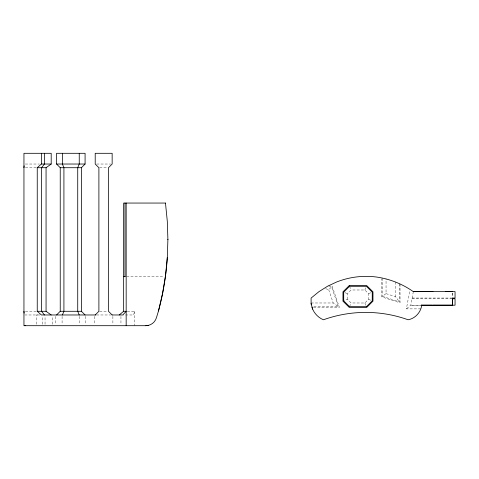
<?xml version="1.0" encoding="UTF-8"?>
<svg xmlns="http://www.w3.org/2000/svg" width="479" height="479" viewBox="0 0 479 479"><rect width="100%" height="100%" fill="white"/><g stroke="black" fill="none" stroke-linecap="round" stroke-linejoin="round"><path stroke-width="0.36" stroke-dasharray="2.4 1.8" d="M42.338 324.265L42.338 316.403M45.044 324.265L45.044 316.403M52.229 324.265L52.229 316.397M347.389 299.321L347.389 293.663L351.071 289.987L364.878 289.987L368.555 293.663L368.555 299.321L364.878 303.003L351.071 302.973L347.389 299.321L343.706 300.854M420.784 308.877L406.384 308.877L409.707 290.969M413.323 291.651L410.808 305.195L406.384 308.877M127.294 311.29L134.563 311.29L133.629 314.972L123.217 314.972M349.55 306.656L351.071 302.973M364.878 289.987L366.399 286.304M325.636 288.657L328.708 289.741L331.618 286.867L338.354 306.656L311.751 306.656M399.306 283.706L399.306 301.8L382.368 296.315L386.05 293.639L386.05 278.874M368.555 293.663L371.009 292.645M25.333 164.034L39.404 164.028M96.686 164.028L110.679 164.028M25.423 167.71L36.476 167.71M99.632 167.71L107.733 167.71M126.582 276.682L163.908 276.682M412.144 298.034L451.757 298.034M412.006 298.77L452.625 298.77M311.105 302.979L333.216 302.979L338.354 306.656M421.718 305.195L410.808 305.195L420.424 305.195M313.464 307.392L339.383 307.392L332.198 286.292L329.492 285.334M25.423 311.29L36.476 311.29M99.632 311.29L107.733 311.29M24.68 314.972L39.637 314.972L36.272 314.972L36.272 325.696M96.536 314.972L110.679 314.972M386.05 293.639L395.624 296.74L399.306 301.8M328.54 285.777L331.618 286.867M368.555 299.321L372.237 300.848M344.934 292.645L347.389 293.663M349.544 286.304L351.071 289.987M364.878 303.003L366.399 306.692M328.708 289.741L333.216 302.979M452.619 293.04L452.625 297.321M452.499 293.046L452.505 297.339M400.043 284.047L400.043 302.812L381.631 296.848L381.631 278.784M395.624 281.981L395.624 296.74M382.368 278.173L382.368 296.315M134.563 311.29L134.563 325.696M120.948 316.403L120.948 324.265M112.888 316.403L112.888 324.265M94.477 316.403L94.477 324.265M85.819 316.397L85.819 324.265M79.55 316.397L79.55 324.265M62.09 316.397L62.09 324.265M55.815 316.397L55.815 324.265"/><path stroke-width="0.72" d="M56.552 314.972L60.234 311.29L60.234 167.71L56.552 164.028L56.552 153.304L85.082 153.304L85.082 164.034L81.4 167.71L81.4 311.29L85.082 314.972M62.396 153.304L62.396 164.034L63.917 167.71L63.917 311.29L62.396 314.972M79.245 153.304L79.245 164.034L77.724 167.71L77.724 311.29L79.245 314.972M167.895 239.686L167.895 239.314M167.315 257.558L167.895 239.5L167.315 221.442L165.477 203.054L123.654 203.054L123.654 311.29L119.229 314.972M23.95 167.71L24.136 165.884M162.591 293.364L165.542 275.539L167.309 257.558A276.108 276.108 0 0 1 158.489 310.961L156.495 317.511A11.047 11.047 0 0 1 145.838 325.696M421.718 305.195C420.861 312.302 415.197 318.535 408.102 319.774A125.402 125.402 0 0 0 323.433 319.774C318.044 317.577 313.763 312.931 311.979 307.392M158.489 310.961L162.603 293.37M95.213 314.972L98.896 311.29L98.896 167.71L95.213 164.028L95.213 153.304L112.152 153.304L112.152 164.028L108.47 167.71L108.47 311.29L112.152 314.972M366.399 306.692L372.237 300.848L372.237 292.136L366.399 286.304L349.544 286.304L343.706 292.136L343.706 300.854L349.55 306.656L366.399 306.686M95.824 314.972L41.386 314.972L37.248 311.29L37.248 167.71L41.386 164.028L51.199 164.034L51.199 153.304L23.95 153.304L23.95 325.696L145.826 325.696L148.7 325.319M37.248 167.71L46.062 167.71L51.199 164.034M432.256 305.195L421.047 305.195M312.607 309.099L311.105 303.458L311.105 298.07L318.96 291.651L327.522 286.256L336.659 281.981A80.268 80.268 0 0 1 376.171 276.988C389.523 278.814 402.318 283.879 413.323 291.651L432.98 291.627M56.552 164.028L85.082 164.034M60.234 167.71L81.4 167.71M123.654 276.682L125.121 276.682M445.644 291.615L455.05 291.603L455.05 298.034L452.505 298.034L452.511 305.201M413.323 291.651L452.619 291.615M452.505 298.77L455.05 298.77L455.05 305.195L432.98 305.195M421.269 305.195L452.631 305.201L452.625 298.77M51.199 314.972L46.062 311.29L37.248 311.29M60.234 311.29L81.4 311.29M123.654 311.29L126.169 311.29L122.822 314.972L112.02 314.972M24.824 325.696L25.453 325.696M44.463 314.972L41.553 311.29L41.553 167.71L44.463 164.028L44.463 153.304M165.465 203.054L165.536 203.461M311.128 303.452L311.29 304.806M24.136 313.116L23.95 311.29M126.169 203.054L126.169 325.696M124.989 203.054L124.989 276.682M46.062 167.71L46.062 311.29M41.386 153.304L41.386 164.028M349.245 285.568L342.97 291.831L342.97 301.165L349.245 307.392L366.704 307.428L372.973 301.153L372.973 291.831L366.704 285.568L349.245 285.568"/></g></svg>
